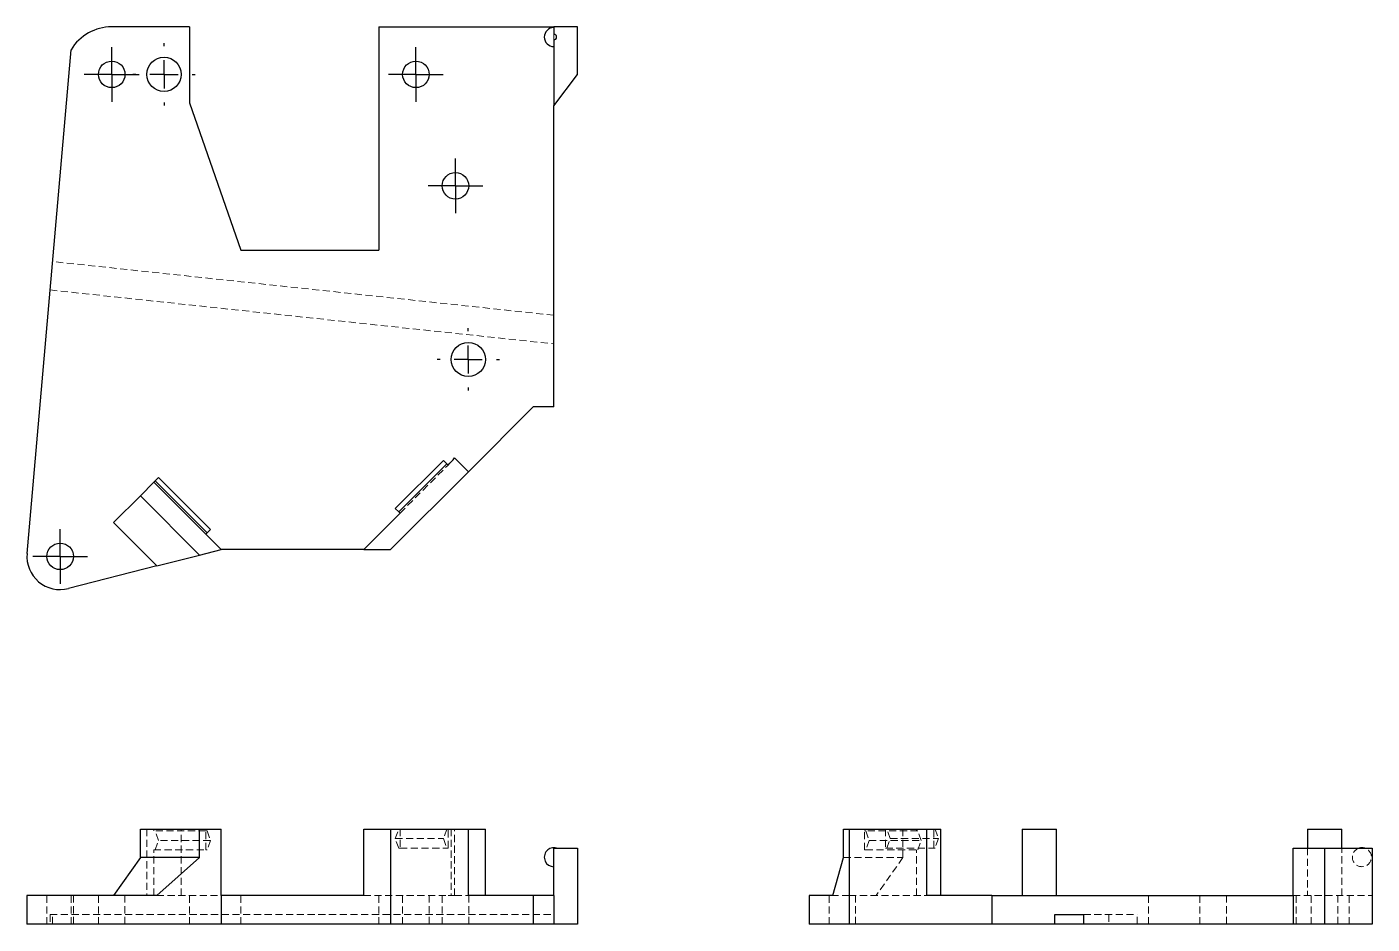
# Model space of a CAD drawing. Header units: millimetres. Extents: x 34 to 273, y 49 to 208.
import ezdxf

# ---------------------------------------------------------------- set-up
doc = ezdxf.new("R2010")
doc.units = ezdxf.units.MM
doc.linetypes.add('HIDDEN', pattern=[1.905, 1.27, -0.635])
doc.layers.add('10', color=7, linetype='Continuous')

# ---------------------------------------------------------------- blocks, each defined once
blk = doc.blocks.new('SW_CENTERMARKSYMBOL_0')
at = {"layer": '10', "color": 0}
for p, q in [((0, 2.5), (0, 4.86)), ((0, 0), (0, 2.5)), ((-2.5, 0), (-4.86, 0)), ((0, 0), (-2.5, 0)), ((0, 0), (0, -2.5)), ((0, 0), (2.5, 0)), ((2.5, 0), (4.86, 0)), ((0, -2.5), (0, -4.86))]:
    blk.add_line(p, q, dxfattribs=at)
blk = doc.blocks.new('SW_CENTERMARKSYMBOL_1')
at = {"layer": '10', "color": 0}
for p, q in [((0, 2.5), (0, 4.86)), ((0, 0), (0, 2.5)), ((-2.5, 0), (-4.86, 0)), ((0, 0), (-2.5, 0)), ((0, 0), (0, -2.5)), ((0, 0), (2.5, 0)), ((2.5, 0), (4.86, 0)), ((0, -2.5), (0, -4.86))]:
    blk.add_line(p, q, dxfattribs=at)
blk = doc.blocks.new('SW_CENTERMARKSYMBOL_2')
at = {"layer": '10', "color": 0}
for p, q in [((0, 2.5), (0, 4.86)), ((0, 0), (0, 2.5)), ((-2.5, 0), (-4.86, 0)), ((0, 0), (-2.5, 0)), ((0, 0), (0, -2.5)), ((0, 0), (2.5, 0)), ((2.5, 0), (4.86, 0)), ((0, -2.5), (0, -4.86))]:
    blk.add_line(p, q, dxfattribs=at)
blk = doc.blocks.new('SW_CENTERMARKSYMBOL_3')
at = {"layer": '10', "color": 0}
for p, q in [((0, 2.5), (0, 4.86)), ((0, 0), (0, 2.5)), ((-2.5, 0), (-4.86, 0)), ((0, 0), (-2.5, 0)), ((0, 0), (0, -2.5)), ((0, 0), (2.5, 0)), ((2.5, 0), (4.86, 0)), ((0, -2.5), (0, -4.86))]:
    blk.add_line(p, q, dxfattribs=at)
blk = doc.blocks.new('SW_CENTERMARKSYMBOL_4')
at = {"layer": '10', "color": 0}
for p, q in [((0, 5), (0, 5.54)), ((0, 0), (0, 2.5)), ((-5, 0), (-5.54, 0)), ((0, 0), (-2.5, 0)), ((0, 0), (0, -2.5)), ((0, 0), (2.5, 0)), ((5, 0), (5.54, 0)), ((0, -5), (0, -5.54))]:
    blk.add_line(p, q, dxfattribs=at)
blk = doc.blocks.new('SW_CENTERMARKSYMBOL_5')
at = {"layer": '10', "color": 0}
for p, q in [((0, 5), (0, 5.54)), ((0, 0), (0, 2.5)), ((-5, 0), (-5.54, 0)), ((0, 0), (-2.5, 0)), ((0, 0), (0, -2.5)), ((0, 0), (2.5, 0)), ((5, 0), (5.54, 0)), ((0, -5), (0, -5.54))]:
    blk.add_line(p, q, dxfattribs=at)

msp = doc.modelspace()

# ---------------------------------------------------------------- linework, layer by layer
at = {"color": 7, "linetype": 'Continuous', "lineweight": 25}
for p, q in [((63, 208), (49.16, 208)), ((63, 208), (63, 194.49)), ((96.61, 208), (96.61, 168.32)), ((96.61, 208), (127.68, 208)), ((131.9, 208), (127.68, 208)), ((127.68, 208), (127.68, 206.69)), ((131.9, 199.56), (131.9, 208)), ((127.68, 205.69), (127.68, 193.97)), ((34.12, 114.42), (41.95, 203.95)), ((127.68, 193.97), (131.9, 199.56)), ((63, 194.49), (72.12, 168.32)), ((127.68, 140.46), (127.68, 193.97)), ((72.12, 168.32), (96.61, 168.32)), ((124.01, 140.46), (112.5, 128.95)), ((127.68, 140.46), (124.01, 140.46)), ((112.5, 128.95), (110.06, 131.4)), ((99.53, 122.43), (108.08, 130.97)), ((100.13, 121.83), (108.68, 130.38)), ((108.68, 130.38), (108.08, 130.97)), ((108.68, 130.38), (108.91, 130.14)), ((56.64, 127.07), (54.25, 124.68)), ((56.88, 127.31), (56.64, 127.07)), ((68.58, 115.13), (56.64, 127.07)), ((57.47, 127.9), (56.88, 127.31)), ((56.88, 127.31), (66.1, 118.08)), ((66.7, 118.68), (57.47, 127.9)), ((98.68, 115.13), (112.5, 128.95)), ((54.25, 124.68), (49.47, 119.9)), ((54.25, 124.68), (64.77, 114.15)), ((99.53, 122.43), (100.13, 121.83)), ((49.47, 119.9), (57.17, 112.21)), ((100.37, 121.59), (93.91, 115.13)), ((100.13, 121.83), (100.37, 121.59)), ((66.1, 118.08), (65.87, 117.84)), ((66.1, 118.08), (66.7, 118.68)), ((64.77, 114.15), (68.58, 115.13)), ((93.91, 115.13), (68.58, 115.13)), ((93.91, 115.13), (98.68, 115.13)), ((57.17, 112.21), (64.77, 114.15)), ((57.17, 112.21), (41.48, 108.18)), ((54.25, 60.38), (54.25, 65.44)), ((54.25, 65.44), (64.77, 65.44)), ((64.77, 60.38), (64.77, 65.44)), ((64.77, 65.44), (68.58, 65.44)), ((68.58, 53.62), (68.58, 65.44)), ((93.91, 53.62), (93.91, 65.44)), ((93.91, 65.44), (98.68, 65.44)), ((98.68, 65.44), (98.68, 48.56)), ((98.68, 65.44), (112.5, 65.44)), ((112.5, 53.62), (112.5, 65.44)), ((112.5, 65.44), (115.52, 65.44)), ((115.52, 53.62), (115.52, 65.44)), ((179.15, 60.38), (179.15, 65.44)), ((179.15, 65.44), (180.13, 65.44)), ((180.13, 65.44), (180.13, 48.56)), ((180.13, 65.44), (193.95, 65.44)), ((193.95, 53.62), (193.95, 65.44)), ((193.95, 65.44), (196.4, 65.44)), ((196.4, 53.62), (196.4, 65.44)), ((210.86, 65.44), (210.86, 53.62)), ((210.86, 65.44), (213.9, 65.44)), ((213.9, 65.44), (216.94, 65.44)), ((216.94, 53.62), (216.94, 65.44)), ((261.52, 65.44), (261.52, 62.07)), ((261.52, 65.44), (264.56, 65.44)), ((264.56, 65.44), (267.6, 65.44)), ((267.6, 62.07), (267.6, 65.44)), ((54.25, 60.38), (49.47, 53.62)), ((64.77, 60.38), (54.25, 60.38)), ((57.17, 53.62), (64.77, 60.38)), ((127.68, 62.07), (131.9, 62.07)), ((127.68, 53.62), (127.68, 62.07)), ((131.9, 62.07), (131.9, 48.56)), ((177.21, 53.62), (179.15, 60.38)), ((258.97, 53.62), (258.97, 62.07)), ((258.97, 62.07), (264.56, 62.07)), ((264.56, 62.07), (273, 62.07)), ((264.56, 62.07), (264.56, 48.56)), ((273, 62.07), (273, 48.56)), ((34.1, 53.62), (34.1, 48.56)), ((41.48, 53.62), (34.1, 53.62)), ((57.17, 53.62), (41.48, 53.62)), ((68.58, 53.62), (68.58, 48.56)), ((93.91, 53.62), (68.58, 53.62)), ((124.01, 53.62), (112.5, 53.62)), ((124.01, 53.62), (124.01, 48.56)), ((127.68, 53.62), (124.01, 53.62)), ((127.68, 53.62), (127.68, 48.56)), ((173, 53.62), (173, 48.56)), ((173.18, 53.62), (173, 53.62)), ((177.21, 53.62), (173.18, 53.62)), ((205.46, 53.62), (193.95, 53.62)), ((205.46, 53.62), (205.46, 48.56)), ((205.46, 53.62), (258.97, 53.62)), ((258.97, 53.62), (258.97, 48.56)), ((216.66, 50.25), (221.75, 50.25)), ((216.66, 48.56), (216.66, 50.25)), ((221.75, 50.25), (221.75, 48.56)), ((41.48, 48.56), (34.1, 48.56)), ((68.58, 48.56), (41.48, 48.56)), ((98.68, 48.56), (68.58, 48.56)), ((124.01, 48.56), (98.68, 48.56)), ((127.68, 48.56), (124.01, 48.56)), ((131.9, 48.56), (127.68, 48.56)), ((173.18, 48.56), (173, 48.56)), ((180.13, 48.56), (173.18, 48.56)), ((205.46, 48.56), (180.13, 48.56)), ((216.66, 48.56), (205.46, 48.56)), ((221.75, 48.56), (216.66, 48.56)), ((258.97, 48.56), (221.75, 48.56)), ((264.56, 48.56), (258.97, 48.56)), ((273, 48.56), (264.56, 48.56))]:
    msp.add_line(p, q, dxfattribs=at)
at = {"color": 7, "linetype": 'HIDDEN', "lineweight": 18}
for p, q in [((127.68, 205.69), (127.68, 206.69)), ((127.68, 156.75), (38.66, 166.3)), ((38.22, 161.25), (127.68, 151.66)), ((100.37, 121.59), (108.91, 130.14)), ((55.41, 65.44), (55.41, 53.62)), ((56.64, 65.11), (56.64, 65.44)), ((65.87, 65.11), (56.64, 65.11)), ((57.47, 63.42), (56.88, 65.11)), ((61.48, 53.62), (61.48, 65.44)), ((66.1, 65.11), (65.87, 65.11)), ((65.87, 61.73), (65.87, 65.11)), ((66.1, 65.11), (66.7, 63.42)), ((99.53, 63.75), (100.13, 65.44)), ((100.37, 65.44), (100.37, 62.07)), ((108.68, 65.44), (108.08, 63.75)), ((108.91, 62.07), (108.91, 65.44)), ((109.44, 65.44), (109.44, 53.62)), ((110.06, 53.62), (110.06, 65.44)), ((186.59, 65.44), (180.13, 65.44)), ((182.84, 61.73), (182.84, 65.11)), ((183.08, 65.11), (182.84, 65.11)), ((192.31, 65.11), (183.08, 65.11)), ((183.08, 65.11), (183.68, 63.42)), ((186.59, 65.44), (186.59, 62.07)), ((187.43, 63.75), (186.83, 65.44)), ((189.68, 60.38), (189.68, 65.44)), ((192.07, 65.11), (192.07, 65.44)), ((192.9, 63.42), (192.31, 65.11)), ((195.14, 62.07), (195.14, 65.44)), ((195.38, 65.44), (195.14, 65.44)), ((195.38, 65.44), (195.97, 63.75)), ((56.88, 61.73), (57.47, 63.42)), ((66.7, 63.42), (57.47, 63.42)), ((66.7, 63.42), (66.1, 61.73)), ((100.13, 62.07), (99.53, 63.75)), ((99.53, 63.75), (108.08, 63.75)), ((108.08, 63.75), (108.68, 62.07)), ((183.68, 63.42), (183.08, 61.73)), ((183.68, 63.42), (192.9, 63.42)), ((186.83, 62.07), (187.43, 63.75)), ((187.43, 63.75), (195.97, 63.75)), ((192.31, 61.73), (192.9, 63.42)), ((195.97, 63.75), (195.38, 62.07)), ((56.64, 61.73), (65.87, 61.73)), ((56.64, 53.62), (56.64, 61.73)), ((66.1, 61.73), (65.87, 61.73)), ((100.13, 62.07), (100.37, 62.07)), ((100.37, 62.07), (108.91, 62.07)), ((179.15, 60.38), (189.68, 60.38)), ((183.08, 61.73), (182.84, 61.73)), ((183.08, 61.73), (192.31, 61.73)), ((189.68, 60.38), (184.9, 53.62)), ((186.59, 62.07), (195.14, 62.07)), ((192.07, 53.62), (192.07, 61.73)), ((195.38, 62.07), (195.14, 62.07)), ((261.52, 62.07), (261.52, 53.62)), ((267.6, 53.62), (267.6, 62.07)), ((37.65, 53.62), (37.65, 48.56)), ((41.95, 53.62), (41.95, 48.56)), ((42.38, 48.56), (42.38, 53.62)), ((46.79, 53.62), (46.79, 48.56)), ((51.52, 48.56), (51.52, 53.62)), ((57.17, 53.62), (68.58, 53.62)), ((63, 53.62), (63, 48.56)), ((72.12, 53.62), (72.12, 48.56)), ((93.91, 53.62), (108.91, 53.62)), ((96.61, 53.62), (96.61, 48.56)), ((100.83, 53.62), (100.83, 48.56)), ((105.56, 48.56), (105.56, 53.62)), ((107.84, 53.62), (107.84, 48.56)), ((108.91, 53.62), (110.06, 53.62)), ((110.06, 53.62), (112.5, 53.62)), ((112.57, 48.56), (112.57, 53.62)), ((176.55, 53.62), (176.55, 48.56)), ((180.13, 53.62), (177.21, 53.62)), ((180.13, 53.62), (193.95, 53.62)), ((181.27, 48.56), (181.27, 53.62)), ((233.32, 53.62), (233.32, 48.56)), ((242.4, 53.62), (242.4, 48.56)), ((247.13, 48.56), (247.13, 53.62)), ((258.97, 53.62), (273, 53.62)), ((259.49, 53.62), (259.49, 48.56)), ((262.19, 53.62), (262.19, 48.56)), ((266.92, 48.56), (266.92, 53.62)), ((268.95, 53.62), (268.95, 48.56)), ((38.22, 50.25), (38.22, 48.56)), ((38.22, 50.25), (127.68, 50.25)), ((38.66, 48.56), (38.66, 50.25)), ((221.75, 50.25), (231.3, 50.25)), ((226.25, 50.25), (226.25, 48.56)), ((231.3, 48.56), (231.3, 50.25))]:
    msp.add_line(p, q, dxfattribs=at)
at = {"color": 7, "linetype": 'Continuous', "lineweight": 25}
for centre, radius in [((49.16, 199.56), 2.36), ((58.45, 199.56), 3.04), ((103.19, 199.56), 2.36), ((110.2, 179.76), 2.36), ((112.48, 148.9), 3.04), ((40.01, 113.91), 2.36)]:
    msp.add_circle(centre, radius, dxfattribs=at)
for centre, radius, start, end in [((49.16, 199.56), 8.44, 90, 148.6588), ((127.68, 206.19), 1.69, 90, 270), ((127.68, 206.19), 0.5, 270, 90), ((96.97, 142.08), 16.89, 315, 320.7776), ((40.01, 113.91), 5.91, 175.0059, 284.3719), ((127.68, 60.45), 1.69, 72.7733, 270), ((271.19, 60.45), 1.69, 72.7733, 107.2267)]:
    msp.add_arc(centre, radius, start, end, dxfattribs=at)
at = {"color": 7, "linetype": 'HIDDEN', "lineweight": 18}
msp.add_arc((271.19, 60.45), 1.69, 107.2267, 72.7733, dxfattribs=at)

# ---------------------------------------------------------------- block references
at = {"layer": '10'}
for name, p in [('SW_CENTERMARKSYMBOL_1', (49.16, 199.56)), ('SW_CENTERMARKSYMBOL_4', (58.45, 199.56)), ('SW_CENTERMARKSYMBOL_3', (103.19, 199.56)), ('SW_CENTERMARKSYMBOL_2', (110.2, 179.76)), ('SW_CENTERMARKSYMBOL_5', (112.48, 148.9)), ('SW_CENTERMARKSYMBOL_0', (40.01, 113.91))]:
    msp.add_blockref(name, p, dxfattribs=at)

doc.saveas('drawing.dxf')
